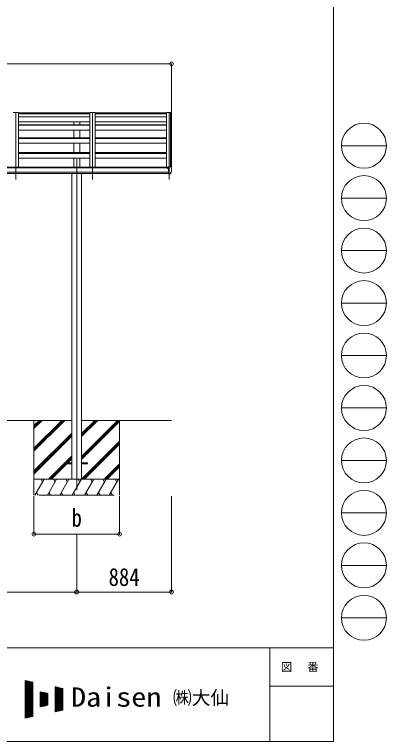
# Model space of a CAD drawing. Units: millimetres at full size, sheet at 1:35; details may follow other scales. Extents: x -9783 to 9892, y -6828 to 6752.
# Drawn here: x 6420 to 9892, y -6828 to -38 of the extents above; entities that cross this region are included whole.
import ezdxf
from ezdxf.enums import TextEntityAlignment as Align

# ---------------------------------------------------------------- set-up
doc = ezdxf.new("R2010")
doc.units = ezdxf.units.MM
doc.header["$LTSCALE"] = 35
doc.header["$PDMODE"] = 32
doc.header["$PDSIZE"] = 35
for name, color, linetype, lineweight in [('0-0_0', 7, 'Continuous', 9), ('0-1_本体', 4, 'Continuous', 9), ('0-2_部品', 7, 'Continuous', 9), ('0-8_PARTS2', 2, 'Continuous', 9), ('0-A_寸法', 6, 'Continuous', 9), ('F-0_240', 7, 'Continuous', 9)]:
    doc.layers.add(name, color=color, linetype=linetype, lineweight=lineweight)
doc.styles.add('ＭＳ ゴシック', font='')
doc.styles.get('ＭＳ ゴシック').set_extended_font_data('MS Gothic')

msp = doc.modelspace()

# ---------------------------------------------------------------- linework, layer by layer
at = {"layer": '0-0_0'}
for p, q in [((5045.39, -3828.89), (6954.99, -3828.89)), ((6600.19, -3828.89), (6600.19, -4528.89)), ((6600.19, -4089.62), (6860.92, -3828.89)), ((6600.19, -4103.76), (6875.06, -3828.89)), ((6600.19, -4117.9), (6889.2, -3828.89)), ((6600.19, -3905.77), (6677.07, -3828.89)), ((6600.19, -3891.63), (6662.93, -3828.89)), ((6600.19, -3877.49), (6648.79, -3828.89)), ((7045.39, -4164.92), (7381.42, -3828.89)), ((7045.39, -4179.06), (7395.56, -3828.89)), ((7045.39, -3981.07), (7197.57, -3828.89)), ((7045.39, -3966.93), (7183.43, -3828.89)), ((7045.39, -3952.79), (7169.29, -3828.89)), ((7045.39, -3828.89), (7884.19, -3828.89)), ((7045.39, -4193.2), (7400.19, -3838.41)), ((7400.19, -3828.89), (7400.19, -4528.89)), ((6600.19, -4301.75), (6954.99, -3946.95)), ((6600.19, -4315.89), (6954.99, -3961.1)), ((6600.19, -4330.04), (6954.99, -3975.24)), ((7045.39, -4377.05), (7400.19, -4022.25)), ((7057.69, -4378.89), (7400.19, -4036.4)), ((7071.83, -4378.89), (7400.19, -4050.54)), ((6735.18, -4378.89), (6954.99, -4159.09)), ((6903.84, -4224.38), (6954.99, -4173.23)), ((6917.98, -4224.38), (6954.99, -4187.37)), ((6749.32, -4378.89), (6900.19, -4228.03)), ((6763.47, -4378.89), (6908.98, -4233.38)), ((7255.68, -4378.89), (7400.19, -4234.38)), ((7269.82, -4378.89), (7400.19, -4248.53)), ((7283.97, -4378.89), (7400.19, -4262.67)), ((7400.19, -4378.89), (6600.19, -4378.89)), ((6610.48, -4528.89), (6697.08, -4378.89)), ((6682.08, -4404.87), (6667.08, -4378.89)), ((6725.95, -4528.89), (6812.55, -4378.89)), ((6797.55, -4404.88), (6782.55, -4378.89)), ((6841.42, -4528.89), (6928.02, -4378.89)), ((6913.02, -4404.87), (6898.02, -4378.89)), ((6956.89, -4528.89), (7043.49, -4378.89)), ((7028.49, -4404.87), (7013.49, -4378.89)), ((7072.36, -4528.89), (7158.96, -4378.89)), ((7143.96, -4404.87), (7128.96, -4378.89)), ((7187.83, -4528.89), (7274.43, -4378.89)), ((7244.43, -4378.89), (7259.43, -4404.87)), ((7303.3, -4528.89), (7389.9, -4378.89)), ((7359.9, -4378.89), (7374.9, -4404.87)), ((6625.48, -4502.91), (6640.48, -4528.89)), ((6650.19, -4528.89), (7350.19, -4528.89)), ((6740.95, -4502.91), (6755.95, -4528.89)), ((6856.42, -4502.91), (6871.42, -4528.89)), ((6971.89, -4502.91), (6986.89, -4528.89)), ((7087.36, -4502.91), (7102.36, -4528.89)), ((7202.83, -4502.91), (7217.83, -4528.89)), ((7318.3, -4502.91), (7333.3, -4528.89))]:
    msp.add_line(p, q, dxfattribs=at)
at = {"layer": '0-1_本体'}
for p, q in [((6457.19, -952.66), (6407.19, -952.66)), ((6457.19, -952.66), (6457.19, -1462.78)), ((6457.19, -965.66), (7123.19, -965.66)), ((6457.19, -992.27), (7123.19, -992.27)), ((6457.19, -994.8), (7123.19, -994.8)), ((7123.19, -952.66), (7123.19, -1462.78)), ((7173.19, -952.66), (7123.19, -952.66)), ((7173.19, -952.66), (7173.19, -1462.78)), ((7173.19, -965.66), (7839.19, -965.66)), ((7173.19, -992.27), (7839.19, -992.27)), ((7173.19, -994.8), (7839.19, -994.8)), ((7839.19, -952.66), (7839.19, -1469.31)), ((7875.11, -952.86), (7874.49, -954.48)), ((7875.19, -952.75), (7875.19, -1459.5)), ((7883.24, -953.08), (7875.41, -952.67)), ((7884.18, -953.96), (7884.2, -1466.05)), ((6457.19, -1039.55), (7123.19, -1039.55)), ((6457.19, -1067.7), (7123.19, -1067.7)), ((6457.19, -1072.68), (7123.19, -1072.68)), ((6972.69, -1067.7), (6972.69, -1039.55)), ((7027.69, -1067.7), (7027.69, -1039.55)), ((7173.19, -1039.55), (7839.19, -1039.55)), ((7173.19, -1067.7), (7839.19, -1067.7)), ((7173.19, -1072.68), (7839.19, -1072.68)), ((6457.19, -1116.88), (7123.19, -1116.88)), ((6972.69, -1190.41), (6972.69, -1116.88)), ((7027.69, -1190.41), (7027.69, -1116.88)), ((7173.19, -1116.88), (7839.19, -1116.88)), ((6457.19, -1190.41), (7123.19, -1190.41)), ((6457.19, -1197.31), (7123.19, -1197.31)), ((7173.19, -1190.41), (7839.19, -1190.41)), ((7173.19, -1197.31), (7839.19, -1197.31)), ((6457.19, -1240.86), (7123.19, -1240.86)), ((6972.69, -1327.86), (6972.69, -1240.86)), ((7027.69, -1327.86), (7027.69, -1240.86)), ((7173.19, -1240.86), (7839.19, -1240.86)), ((6457.19, -1327.86), (7123.19, -1327.86)), ((6457.19, -1334.76), (7123.19, -1334.76)), ((7173.19, -1327.86), (7839.19, -1327.86)), ((7173.19, -1334.76), (7839.19, -1334.76)), ((6457.19, -1378.31), (7123.19, -1378.31)), ((6972.69, -1462.98), (6972.69, -1378.31)), ((7027.69, -1462.98), (7027.69, -1378.31)), ((7173.19, -1378.31), (7839.19, -1378.31)), ((7857.69, -1469.31), (2142.69, -1469.31)), ((7834.19, -1462.78), (2166.19, -1462.78)), ((7834.19, -1469.31), (7834.19, -1462.78)), ((2142.69, -1510.91), (7857.69, -1510.91)), ((7857.69, -1522.75), (2142.69, -1522.68)), ((6954.99, -1522.84), (6954.99, -4378.91)), ((7045.39, -1522.84), (7045.39, -4378.91))]:
    msp.add_line(p, q, dxfattribs=at)
msp.add_lwpolyline([(7874.49, -1459.5), (7874.49, -952.66), (7839.19, -952.66)], dxfattribs=at)
msp.add_circle((7850.22, -1474.42), 3, dxfattribs=at)
for centre, radius, start, end in [((7875.39, -952.97), 0.301, 87.13321, 158.93673), ((7883.19, -954.08), 1, 6.67014, 87)]:
    msp.add_arc(centre, radius, start, end, dxfattribs=at)
at = {"layer": '0-2_部品', "color": 4}
for p, q in [((7123.19, -956.94), (6457.19, -956.94)), ((7839.19, -956.94), (7173.19, -956.94)), ((6900.19, -4224.39), (6900.19, -4233.39)), ((6900.19, -4224.39), (6955.19, -4224.39)), ((6900.19, -4233.39), (6955.19, -4233.39)), ((7045.19, -4224.39), (7100.19, -4224.39)), ((7045.19, -4233.39), (7100.19, -4233.39)), ((7100.19, -4224.39), (7100.19, -4233.39))]:
    msp.add_line(p, q, dxfattribs=at)
at = {"layer": '0-2_部品'}
for p, q in [((7847.69, -1465.35), (7847.69, -1469.68)), ((7862.69, -1464.18), (7848.69, -1464.24)), ((7852.19, -1464.23), (7852.19, -1462.33)), ((7852.69, -1474.41), (7852.39, -1474.41)), ((7853.22, -1474.41), (7852.69, -1474.41)), ((7853.02, -1461.91), (7862.69, -1461.19)), ((7857.69, -1469.23), (7864.19, -1468.83)), ((7862.69, -1460.41), (7864.19, -1460.41)), ((7862.69, -1460.41), (7862.69, -1466.58)), ((7864.19, -1528), (7864.19, -1459.5)), ((7879.28, -1460.07), (7883.35, -1465.87)), ((7886.19, -1468.87), (7886.19, -1469.5)), ((7857.69, -1524.8), (7863.19, -1524.8)), ((7863.69, -1525.8), (7863.19, -1524.8)), ((7864.19, -1525.8), (7863.69, -1525.8)), ((7865.69, -1527.91), (7864.19, -1528)), ((7865.69, -1527.91), (7869.4, -1527.68)), ((7871.81, -1526.18), (7881.56, -1510.81))]:
    msp.add_line(p, q, dxfattribs=at)
for points in [[(7847.69, -1472.8), (7847.69, -1474.41), (7847.22, -1474.41)], [(7852.39, -1473.23), (7852.39, -1474.41), (7847.69, -1474.41)], [(7853.02, -1461.91), (7852.85, -1461.93), (7852.69, -1461.96), (7852.55, -1462.01), (7852.42, -1462.06), (7852.32, -1462.12), (7852.25, -1462.18), (7852.21, -1462.26), (7852.19, -1462.33)], [(7857.69, -1524.8), (7857.69, -1466.58), (7862.69, -1466.58)], [(7864.19, -1459.5), (7876.19, -1459.5), (7878.52, -1459.64)], [(7864.19, -1514.11), (7861.03, -1513.7), (7857.69, -1513.27)]]:
    msp.add_lwpolyline(points, dxfattribs=at)
for centre, radius, start, end in [((7850.19, -1474.41), 2.5, 28.35764, 180), ((7850.19, -1474.41), 2.5, 0, 28.35764), ((7878.46, -1460.64), 1, 35, 86.5), ((7693.7, -1469.5), 192.49, 347.8767, 359.9992), ((7883.19, -1468.87), 3, 0, 87), ((7869.22, -1524.68), 3, 273.5, 330), ((7878.96, -1509.31), 3, 330, 348.16652)]:
    msp.add_arc(centre, radius, start, end, dxfattribs=at)
msp.add_ellipse((7848.69, -1465.34), major_axis=(0.02, 1.1), ratio=0.906239, start_param=0.0206394, end_param=1.5914357, dxfattribs=at)
at = {"layer": '0-8_PARTS2'}
for p, q in [((6432.19, -1578.83), (6432.19, -952.65)), ((7148.19, -1578.83), (7148.19, -952.65)), ((7864.19, -1578.83), (7864.19, -952.65)), ((7000.19, -1390.02), (7000.19, -4478.92))]:
    msp.add_line(p, q, dxfattribs=at)
at = {"layer": '0-A_寸法'}
for p, q in [((2116.19, -499.42), (7884.19, -499.42)), ((7884.19, -499.42), (7884.19, -954.08)), ((6600.19, -4891.91), (6600.19, -4535.37)), ((7400.19, -4891.91), (7400.19, -4535.37)), ((7884.19, -5432.29), (7884.19, -4535.37)), ((6600.19, -4891.91), (7400.19, -4891.91)), ((7000.19, -5432.29), (7000.19, -4891.91)), ((5000.19, -5432.29), (7000.19, -5432.29)), ((7000.19, -5432.29), (7884.19, -5432.29))]:
    msp.add_line(p, q, dxfattribs=at)
for p in [(7884.19, -499.42), (6600.19, -4891.91), (7400.19, -4891.91), (7000.19, -5432.29), (7884.19, -5432.29)]:
    msp.add_point(p, dxfattribs=at)
at = {"layer": 'F-0_240', "color": 5}
for p, q in [((9396.97, 6751.9), (9396.97, -6828.1)), ((-9783.03, -5953.1), (9396.97, -5953.1)), ((8801.97, -5953.1), (8801.97, -6828.1)), ((8801.97, -6311.85), (9396.97, -6311.85)), ((-9783.03, -6828.1), (9396.97, -6828.1))]:
    msp.add_line(p, q, dxfattribs=at)
at = {"layer": 'F-0_240', "color": 4}
for p, q in [((9471.77, -1263.1), (9891.77, -1263.1)), ((9471.77, -1753.1), (9891.77, -1753.1)), ((9471.77, -2243.1), (9891.77, -2243.1)), ((9471.77, -2733.1), (9891.77, -2733.1)), ((9471.77, -3223.1), (9891.77, -3223.1)), ((9471.77, -3713.1), (9891.77, -3713.1)), ((9471.77, -4203.1), (9891.77, -4203.1)), ((9471.77, -4693.1), (9891.77, -4693.1)), ((9471.77, -5183.1), (9891.77, -5183.1)), ((9471.77, -5673.1), (9891.77, -5673.1))]:
    msp.add_line(p, q, dxfattribs=at)
at = {"layer": 'F-0_240'}
for p, q in [((6519.04, -6259.47), (6589.04, -6274.05)), ((6519.04, -6259.47), (6519.04, -6609.47)), ((6519.04, -6262.76), (6534.85, -6262.76)), ((6519.04, -6266.26), (6551.65, -6266.26)), ((6519.04, -6269.76), (6568.45, -6269.76)), ((6519.04, -6273.26), (6585.25, -6273.26)), ((6519.04, -6276.76), (6589.04, -6276.76)), ((6519.04, -6280.26), (6589.04, -6280.26)), ((6519.04, -6283.76), (6589.04, -6283.76)), ((6519.04, -6287.26), (6589.04, -6287.26)), ((6519.04, -6290.76), (6589.04, -6290.76)), ((6519.04, -6294.26), (6589.04, -6294.26)), ((6519.04, -6297.76), (6589.04, -6297.76)), ((6519.04, -6301.26), (6589.04, -6301.26)), ((6519.04, -6304.76), (6589.04, -6304.76)), ((6519.04, -6308.26), (6589.04, -6308.26)), ((6519.04, -6311.76), (6589.04, -6311.76)), ((6521.12, -6609.03), (6521.12, -6259.9)), ((6524.62, -6608.3), (6524.62, -6260.63)), ((6528.12, -6607.58), (6528.12, -6261.36)), ((6531.62, -6606.85), (6531.62, -6262.09)), ((6535.12, -6606.12), (6535.12, -6262.81)), ((6538.62, -6605.39), (6538.62, -6263.54)), ((6542.12, -6604.66), (6542.12, -6264.27)), ((6545.62, -6603.93), (6545.62, -6265)), ((6549.12, -6603.2), (6549.12, -6265.73)), ((6552.62, -6602.47), (6552.62, -6266.46)), ((6556.12, -6601.74), (6556.12, -6267.19)), ((6559.62, -6601.01), (6559.62, -6267.92)), ((6563.12, -6600.28), (6563.12, -6268.65)), ((6566.62, -6599.55), (6566.62, -6269.38)), ((6570.12, -6598.83), (6570.12, -6270.11)), ((6573.62, -6598.1), (6573.62, -6270.84)), ((6577.12, -6597.37), (6577.12, -6271.56)), ((6580.62, -6596.64), (6580.62, -6272.29)), ((6584.12, -6595.91), (6584.12, -6273.02)), ((6587.62, -6595.18), (6587.62, -6273.75)), ((6589.04, -6274.05), (6589.04, -6594.88)), ((6519.04, -6315.26), (6589.04, -6315.26)), ((6519.04, -6318.76), (6589.04, -6318.76)), ((6519.04, -6322.26), (6589.04, -6322.26)), ((6519.04, -6325.76), (6589.04, -6325.76)), ((6519.04, -6329.26), (6589.04, -6329.26)), ((6519.04, -6332.76), (6589.04, -6332.76)), ((6519.04, -6336.26), (6589.04, -6336.26)), ((6519.04, -6339.76), (6589.04, -6339.76)), ((6519.04, -6343.26), (6589.04, -6343.26)), ((6519.04, -6346.76), (6589.04, -6346.76)), ((6519.04, -6350.26), (6589.04, -6350.26)), ((6519.04, -6353.76), (6589.04, -6353.76)), ((6519.04, -6357.26), (6589.04, -6357.26)), ((6519.04, -6360.76), (6589.04, -6360.76)), ((6519.04, -6364.26), (6589.04, -6364.26)), ((6519.04, -6367.76), (6589.04, -6367.76)), ((6519.04, -6371.26), (6589.04, -6371.26)), ((6519.04, -6374.76), (6589.04, -6374.76)), ((6519.04, -6378.26), (6589.04, -6378.26)), ((6519.04, -6381.76), (6589.04, -6381.76)), ((6659.04, -6364.47), (6729.04, -6379.05)), ((6659.04, -6364.47), (6659.04, -6504.47)), ((6659.04, -6367.76), (6674.85, -6367.76)), ((6659.04, -6371.26), (6691.65, -6371.26)), ((6659.04, -6374.76), (6708.45, -6374.76)), ((6659.04, -6378.26), (6725.25, -6378.26)), ((6659.04, -6381.76), (6729.04, -6381.76)), ((6661.12, -6504.03), (6661.12, -6364.9)), ((6664.62, -6503.3), (6664.62, -6365.63)), ((6668.12, -6502.58), (6668.12, -6366.36)), ((6671.62, -6501.85), (6671.62, -6367.09)), ((6675.12, -6501.12), (6675.12, -6367.81)), ((6678.62, -6500.39), (6678.62, -6368.54)), ((6682.12, -6499.66), (6682.12, -6369.27)), ((6685.62, -6498.93), (6685.62, -6370)), ((6689.12, -6498.2), (6689.12, -6370.73)), ((6692.62, -6497.47), (6692.62, -6371.46)), ((6696.12, -6496.74), (6696.12, -6372.19)), ((6699.62, -6496.01), (6699.62, -6372.92)), ((6703.12, -6495.28), (6703.12, -6373.65)), ((6706.62, -6494.55), (6706.62, -6374.38)), ((6710.12, -6493.83), (6710.12, -6375.11)), ((6713.62, -6493.1), (6713.62, -6375.84)), ((6717.12, -6492.37), (6717.12, -6376.56)), ((6720.62, -6491.64), (6720.62, -6377.29)), ((6724.12, -6490.91), (6724.12, -6378.02)), ((6727.62, -6490.18), (6727.62, -6378.75)), ((6729.04, -6379.05), (6729.04, -6489.88)), ((6799.04, -6317.8), (6869.04, -6332.38)), ((6799.04, -6317.8), (6799.04, -6551.13)), ((6799.04, -6318.76), (6803.65, -6318.76)), ((6799.04, -6322.26), (6820.45, -6322.26)), ((6799.04, -6325.76), (6837.25, -6325.76)), ((6799.04, -6329.26), (6854.05, -6329.26)), ((6799.04, -6332.76), (6869.04, -6332.76)), ((6799.04, -6336.26), (6869.04, -6336.26)), ((6799.04, -6339.76), (6869.04, -6339.76)), ((6799.04, -6343.26), (6869.04, -6343.26)), ((6799.04, -6346.76), (6869.04, -6346.76)), ((6799.04, -6350.26), (6869.04, -6350.26)), ((6799.04, -6353.76), (6869.04, -6353.76)), ((6799.04, -6357.26), (6869.04, -6357.26)), ((6799.04, -6360.76), (6869.04, -6360.76)), ((6799.04, -6364.26), (6869.04, -6364.26)), ((6799.04, -6367.76), (6869.04, -6367.76)), ((6799.04, -6371.26), (6869.04, -6371.26)), ((6799.04, -6374.76), (6869.04, -6374.76)), ((6799.04, -6378.26), (6869.04, -6378.26)), ((6799.04, -6381.76), (6869.04, -6381.76)), ((6801.12, -6550.7), (6801.12, -6318.23)), ((6804.62, -6549.97), (6804.62, -6318.96)), ((6808.12, -6549.24), (6808.12, -6319.69)), ((6811.62, -6548.51), (6811.62, -6320.42)), ((6815.12, -6547.78), (6815.12, -6321.15)), ((6818.62, -6547.05), (6818.62, -6321.88)), ((6822.12, -6546.33), (6822.12, -6322.61)), ((6825.62, -6545.6), (6825.62, -6323.34)), ((6829.12, -6544.87), (6829.12, -6324.06)), ((6832.62, -6544.14), (6832.62, -6324.79)), ((6836.12, -6543.41), (6836.12, -6325.52)), ((6839.62, -6542.68), (6839.62, -6326.25)), ((6843.12, -6541.95), (6843.12, -6326.98)), ((6846.62, -6541.22), (6846.62, -6327.71)), ((6850.12, -6540.49), (6850.12, -6328.44)), ((6853.62, -6539.76), (6853.62, -6329.17)), ((6857.12, -6539.03), (6857.12, -6329.9)), ((6860.62, -6538.3), (6860.62, -6330.63)), ((6864.12, -6537.58), (6864.12, -6331.36)), ((6867.62, -6536.85), (6867.62, -6332.09)), ((6869.04, -6332.38), (6869.04, -6536.55)), ((6519.04, -6385.26), (6589.04, -6385.26)), ((6519.04, -6388.76), (6589.04, -6388.76)), ((6519.04, -6392.26), (6589.04, -6392.26)), ((6519.04, -6395.76), (6589.04, -6395.76)), ((6519.04, -6399.26), (6589.04, -6399.26)), ((6519.04, -6402.76), (6589.04, -6402.76)), ((6519.04, -6406.26), (6589.04, -6406.26)), ((6519.04, -6409.76), (6589.04, -6409.76)), ((6519.04, -6413.26), (6589.04, -6413.26)), ((6519.04, -6416.76), (6589.04, -6416.76)), ((6519.04, -6420.26), (6589.04, -6420.26)), ((6519.04, -6423.76), (6589.04, -6423.76)), ((6519.04, -6427.26), (6589.04, -6427.26)), ((6519.04, -6430.76), (6589.04, -6430.76)), ((6519.04, -6434.26), (6589.04, -6434.26)), ((6519.04, -6437.76), (6589.04, -6437.76)), ((6519.04, -6441.26), (6589.04, -6441.26)), ((6519.04, -6444.76), (6589.04, -6444.76)), ((6519.04, -6448.26), (6589.04, -6448.26)), ((6659.04, -6385.26), (6729.04, -6385.26)), ((6659.04, -6388.76), (6729.04, -6388.76)), ((6659.04, -6392.26), (6729.04, -6392.26)), ((6659.04, -6395.76), (6729.04, -6395.76)), ((6659.04, -6399.26), (6729.04, -6399.26)), ((6659.04, -6402.76), (6729.04, -6402.76)), ((6659.04, -6406.26), (6729.04, -6406.26)), ((6659.04, -6409.76), (6729.04, -6409.76)), ((6659.04, -6413.26), (6729.04, -6413.26)), ((6659.04, -6416.76), (6729.04, -6416.76)), ((6659.04, -6420.26), (6729.04, -6420.26)), ((6659.04, -6423.76), (6729.04, -6423.76)), ((6659.04, -6427.26), (6729.04, -6427.26)), ((6659.04, -6430.76), (6729.04, -6430.76)), ((6659.04, -6434.26), (6729.04, -6434.26)), ((6659.04, -6437.76), (6729.04, -6437.76)), ((6659.04, -6441.26), (6729.04, -6441.26)), ((6659.04, -6444.76), (6729.04, -6444.76)), ((6659.04, -6448.26), (6729.04, -6448.26)), ((6799.04, -6385.26), (6869.04, -6385.26)), ((6799.04, -6388.76), (6869.04, -6388.76)), ((6799.04, -6392.26), (6869.04, -6392.26)), ((6799.04, -6395.76), (6869.04, -6395.76)), ((6799.04, -6399.26), (6869.04, -6399.26)), ((6799.04, -6402.76), (6869.04, -6402.76)), ((6799.04, -6406.26), (6869.04, -6406.26)), ((6799.04, -6409.76), (6869.04, -6409.76)), ((6799.04, -6413.26), (6869.04, -6413.26)), ((6799.04, -6416.76), (6869.04, -6416.76)), ((6799.04, -6420.26), (6869.04, -6420.26)), ((6799.04, -6423.76), (6869.04, -6423.76)), ((6799.04, -6427.26), (6869.04, -6427.26)), ((6799.04, -6430.76), (6869.04, -6430.76)), ((6799.04, -6434.26), (6869.04, -6434.26)), ((6799.04, -6437.76), (6869.04, -6437.76)), ((6799.04, -6441.26), (6869.04, -6441.26)), ((6799.04, -6444.76), (6869.04, -6444.76)), ((6799.04, -6448.26), (6869.04, -6448.26)), ((6519.04, -6451.76), (6589.04, -6451.76)), ((6519.04, -6455.26), (6589.04, -6455.26)), ((6519.04, -6458.76), (6589.04, -6458.76)), ((6519.04, -6462.26), (6589.04, -6462.26)), ((6519.04, -6465.76), (6589.04, -6465.76)), ((6519.04, -6469.26), (6589.04, -6469.26)), ((6519.04, -6472.76), (6589.04, -6472.76)), ((6519.04, -6476.26), (6589.04, -6476.26)), ((6519.04, -6479.76), (6589.04, -6479.76)), ((6519.04, -6483.26), (6589.04, -6483.26)), ((6519.04, -6486.76), (6589.04, -6486.76)), ((6519.04, -6490.26), (6589.04, -6490.26)), ((6519.04, -6493.76), (6589.04, -6493.76)), ((6519.04, -6497.26), (6589.04, -6497.26)), ((6519.04, -6500.76), (6589.04, -6500.76)), ((6519.04, -6504.26), (6589.04, -6504.26)), ((6519.04, -6507.76), (6589.04, -6507.76)), ((6519.04, -6511.26), (6589.04, -6511.26)), ((6519.04, -6514.76), (6589.04, -6514.76)), ((6519.04, -6518.26), (6589.04, -6518.26)), ((6659.04, -6451.76), (6729.04, -6451.76)), ((6659.04, -6455.26), (6729.04, -6455.26)), ((6659.04, -6458.76), (6729.04, -6458.76)), ((6659.04, -6462.26), (6729.04, -6462.26)), ((6659.04, -6465.76), (6729.04, -6465.76)), ((6659.04, -6469.26), (6729.04, -6469.26)), ((6659.04, -6472.76), (6729.04, -6472.76)), ((6659.04, -6476.26), (6729.04, -6476.26)), ((6659.04, -6479.76), (6729.04, -6479.76)), ((6659.04, -6483.26), (6729.04, -6483.26)), ((6659.04, -6486.76), (6729.04, -6486.76)), ((6659.04, -6504.47), (6729.04, -6489.88)), ((6659.04, -6490.26), (6727.23, -6490.26)), ((6659.04, -6493.76), (6710.43, -6493.76)), ((6659.04, -6497.26), (6693.63, -6497.26)), ((6659.04, -6500.76), (6676.83, -6500.76)), ((6659.04, -6504.26), (6660.03, -6504.26)), ((6799.04, -6451.76), (6869.04, -6451.76)), ((6799.04, -6455.26), (6869.04, -6455.26)), ((6799.04, -6458.76), (6869.04, -6458.76)), ((6799.04, -6462.26), (6869.04, -6462.26)), ((6799.04, -6465.76), (6869.04, -6465.76)), ((6799.04, -6469.26), (6869.04, -6469.26)), ((6799.04, -6472.76), (6869.04, -6472.76)), ((6799.04, -6476.26), (6869.04, -6476.26)), ((6799.04, -6479.76), (6869.04, -6479.76)), ((6799.04, -6483.26), (6869.04, -6483.26)), ((6799.04, -6486.76), (6869.04, -6486.76)), ((6799.04, -6490.26), (6869.04, -6490.26)), ((6799.04, -6493.76), (6869.04, -6493.76)), ((6799.04, -6497.26), (6869.04, -6497.26)), ((6799.04, -6500.76), (6869.04, -6500.76)), ((6799.04, -6504.26), (6869.04, -6504.26)), ((6799.04, -6507.76), (6869.04, -6507.76)), ((6799.04, -6511.26), (6869.04, -6511.26)), ((6799.04, -6514.76), (6869.04, -6514.76)), ((6799.04, -6518.26), (6869.04, -6518.26)), ((6519.04, -6521.76), (6589.04, -6521.76)), ((6519.04, -6525.26), (6589.04, -6525.26)), ((6519.04, -6528.76), (6589.04, -6528.76)), ((6519.04, -6532.26), (6589.04, -6532.26)), ((6519.04, -6535.76), (6589.04, -6535.76)), ((6519.04, -6539.26), (6589.04, -6539.26)), ((6519.04, -6542.76), (6589.04, -6542.76)), ((6519.04, -6546.26), (6589.04, -6546.26)), ((6519.04, -6549.76), (6589.04, -6549.76)), ((6519.04, -6553.26), (6589.04, -6553.26)), ((6519.04, -6556.76), (6589.04, -6556.76)), ((6519.04, -6560.26), (6589.04, -6560.26)), ((6519.04, -6563.76), (6589.04, -6563.76)), ((6519.04, -6567.26), (6589.04, -6567.26)), ((6519.04, -6570.76), (6589.04, -6570.76)), ((6519.04, -6574.26), (6589.04, -6574.26)), ((6519.04, -6577.76), (6589.04, -6577.76)), ((6519.04, -6581.26), (6589.04, -6581.26)), ((6519.04, -6584.76), (6589.04, -6584.76)), ((6799.04, -6521.76), (6869.04, -6521.76)), ((6799.04, -6525.26), (6869.04, -6525.26)), ((6799.04, -6528.76), (6869.04, -6528.76)), ((6799.04, -6532.26), (6869.04, -6532.26)), ((6799.04, -6535.76), (6869.04, -6535.76)), ((6869.04, -6536.55), (6799.04, -6551.13)), ((6799.04, -6539.26), (6856.03, -6539.26)), ((6799.04, -6542.76), (6839.23, -6542.76)), ((6799.04, -6546.26), (6822.43, -6546.26)), ((6799.04, -6549.76), (6805.63, -6549.76)), ((6519.04, -6588.26), (6589.04, -6588.26)), ((6519.04, -6591.76), (6589.04, -6591.76)), ((6589.04, -6594.88), (6519.04, -6609.47)), ((6519.04, -6595.26), (6587.23, -6595.26)), ((6519.04, -6598.76), (6570.43, -6598.76)), ((6519.04, -6602.26), (6553.63, -6602.26)), ((6519.04, -6605.76), (6536.83, -6605.76)), ((6519.04, -6609.26), (6520.03, -6609.26))]:
    msp.add_line(p, q, dxfattribs=at)
at = {"layer": 'F-0_240', "color": 4}
for centre in [(9681.77, -1263.1), (9681.77, -1753.1), (9681.77, -2243.1), (9681.77, -2733.1), (9681.77, -3223.1), (9681.77, -3713.1), (9681.77, -4203.1), (9681.77, -4693.1), (9681.77, -5183.1), (9681.77, -5673.1)]:
    msp.add_circle(centre, 210, dxfattribs=at)

# ---------------------------------------------------------------- texts
at = {"layer": '0-A_寸法', "color": 7, "style": 'ＭＳ ゴシック', "width": 0.85}
for s, p in [('b', (6952.07, -4872.91)), ('884', (7297.82, -5425.29))]:
    msp.add_text(s, height=166.8, dxfattribs=at).set_placement(p, align=Align.BOTTOM_LEFT)
at = {"layer": 'F-0_240', "style": 'ＭＳ ゴシック', "width": 1.15}
msp.add_text('Daisen', height=179.6, dxfattribs=at).set_placement((6947.05, -6556.97), align=Align.BOTTOM_LEFT)
at = {"layer": 'F-0_240', "style": 'ＭＳ ゴシック'}
msp.add_text('㈱大仙\u3000', height=128.3, dxfattribs=at).set_placement((7898.35, -6521.97), align=Align.BOTTOM_LEFT)
at = {"layer": 'F-0_240', "insert": (8906.97, -6180.6), "char_height": 76.98, "attachment_point": 7, "style": 'ＭＳ ゴシック'}
msp.add_mtext('\\T1.17;図\u3000番', dxfattribs=at)

doc.saveas('drawing.dxf')
